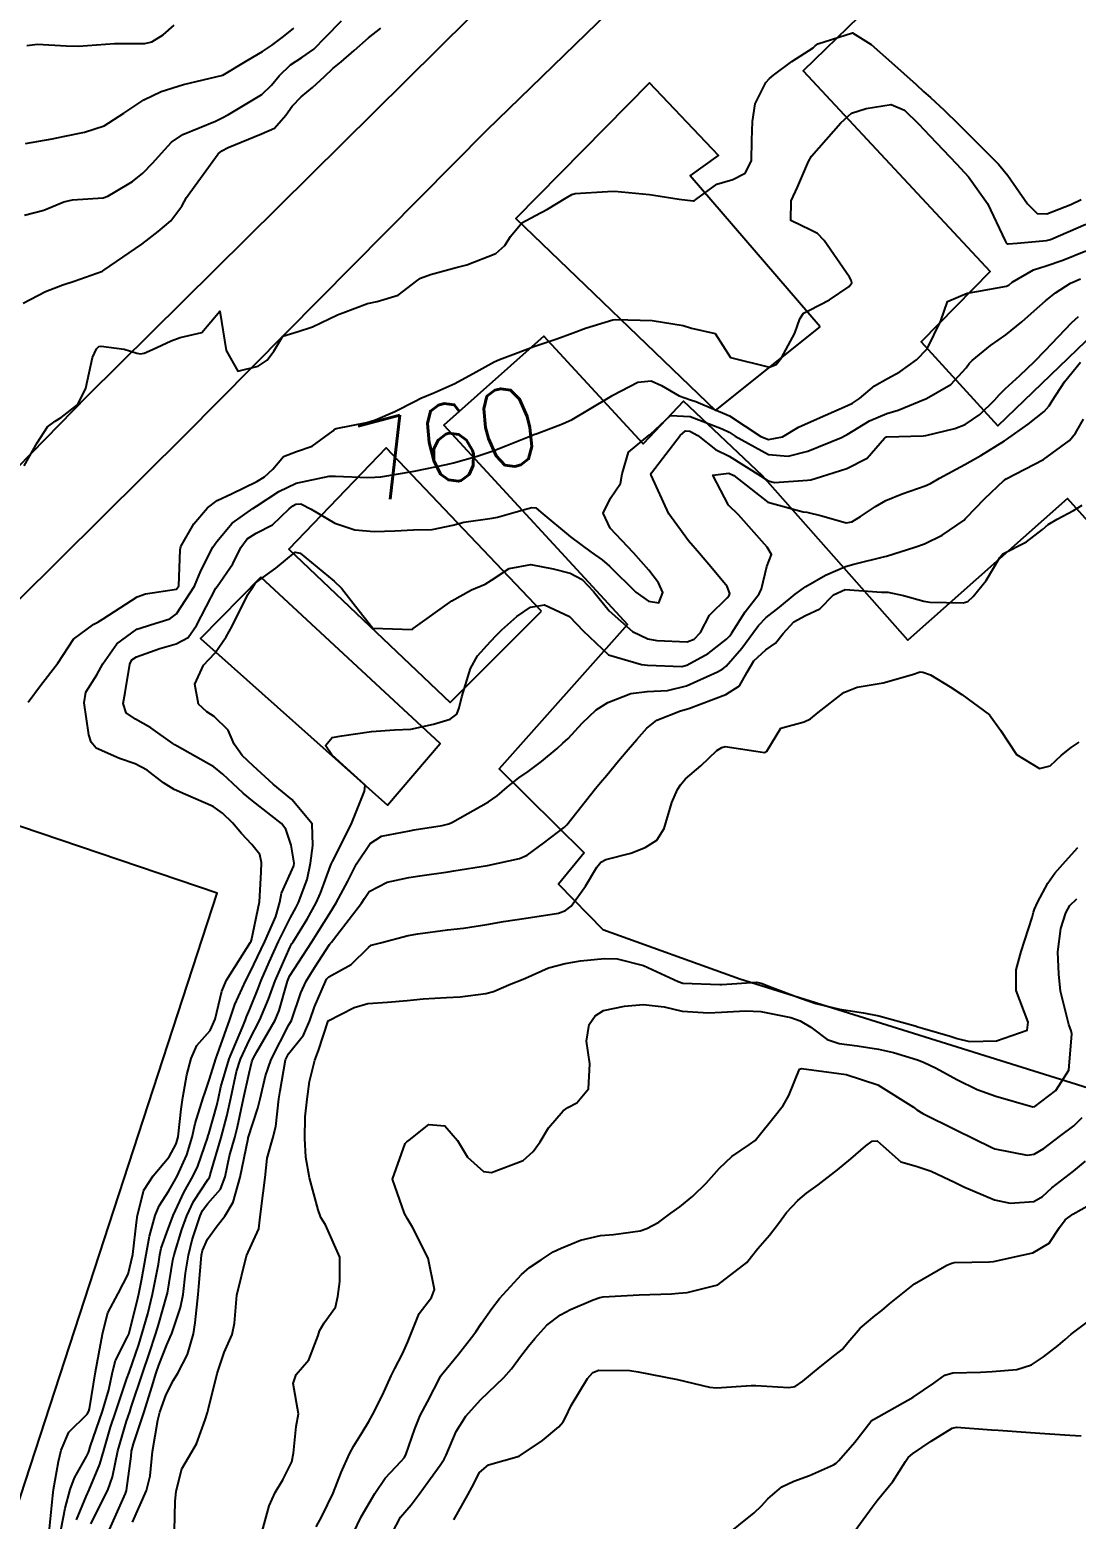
# Model space of a CAD drawing. Header units: metres. Extents: x 318500 to 325275, y 7408834 to 7428799.
# Drawn here: x 323982.5 to 324035.7, y 7420168.2 to 7420244 of the extents above; entities that cross this region are included whole.
import ezdxf
from ezdxf.enums import TextEntityAlignment as Align

# ---------------------------------------------------------------- set-up
doc = ezdxf.new("R2010")
doc.units = ezdxf.units.M
doc.header["$MEASUREMENT"] = 0
for name, color, linetype in [('Cemitério', 206, 'Continuous'), ('Cotas', 45, 'Continuous'), ('Curvas de Nivel 1m', 11, 'Continuous'), ('Curvas de Nivel 5m', 15, 'Continuous'), ('Edificações', 30, 'Continuous'), ('Vias Primárias', 230, 'Continuous')]:
    doc.layers.add(name, color=color, linetype=linetype)
doc.styles.add('Style-STANDARD', font='STANDARD.shx')

msp = doc.modelspace()

# ---------------------------------------------------------------- linework, layer by layer
at = {"layer": 'Cemitério'}
msp.add_lwpolyline([(323974.526, 7420146.416), (323992.042, 7420200.075), (323901.075, 7420230.882), (323879.8, 7420180.568), (323974.526, 7420146.416)], dxfattribs=at)
at = {"layer": 'Curvas de Nivel 1m', "flags": 128}
for points, elevation in [([(323982.231, 7420234.542), (323983.219, 7420234.796), (323984.242, 7420235.216), (323984.683, 7420235.324), (323986.245, 7420235.428), (323986.474, 7420235.509), (323986.858, 7420235.731), (323987.727, 7420236.248), (323988.264, 7420236.672), (323988.774, 7420237.203), (323989.2, 7420237.701), (323989.721, 7420238.26), (323990.289, 7420238.639), (323991.958, 7420239.326), (323992.298, 7420239.485), (323992.623, 7420239.655), (323994.316, 7420240.679), (323994.803, 7420241.145), (323995.201, 7420241.621), (323995.776, 7420242.178), (323996.344, 7420242.55), (323996.963, 7420242.989), (323997.543, 7420243.592), (323998.368, 7420244.426)], 756), ([(323982.174, 7420230.069), (323983.3, 7420230.662), (323984.188, 7420230.995), (323984.772, 7420231.18), (323986.199, 7420231.697), (323986.226, 7420231.713), (323986.27, 7420231.739), (323988.214, 7420233.074), (323988.572, 7420233.351), (323989.043, 7420233.702), (323989.676, 7420234.248), (323990.24, 7420234.998), (323990.486, 7420235.447), (323990.644, 7420235.684), (323991.331, 7420236.607), (323992.088, 7420237.663), (323992.282, 7420237.811), (323992.606, 7420237.978), (323994.29, 7420238.674), (323994.95, 7420238.967), (323995.533, 7420239.618), (323995.847, 7420240.075), (323996.314, 7420240.556), (323996.89, 7420241.033), (323997.493, 7420241.593), (323997.929, 7420241.993), (323998.341, 7420242.345), (323999.015, 7420242.905), (323999.746, 7420243.559), (324000.365, 7420244.055)], 757), ([(323982.229, 7420221.788), (323982.886, 7420222.974), (323983.409, 7420223.777), (323983.796, 7420224.071), (323984.097, 7420224.247), (323984.949, 7420224.916), (323985.361, 7420225.751), (323985.697, 7420227.308), (323985.907, 7420227.743), (323986.026, 7420227.858), (323986.142, 7420227.886), (323987.312, 7420227.722), (323987.956, 7420227.53), (323988.138, 7420227.494), (323988.321, 7420227.525), (323988.747, 7420227.704), (323989.695, 7420228.146), (323990.149, 7420228.318), (323991.256, 7420228.571), (323992.17, 7420229.66), (323992.49, 7420227.655), (323993.091, 7420226.607), (323994.132, 7420226.872), (323994.589, 7420227.172), (323994.92, 7420227.622), (323995.383, 7420228.387), (323996.155, 7420228.631), (323996.893, 7420228.865), (323998.168, 7420229.476), (323998.243, 7420229.505), (323998.436, 7420229.576), (323999.682, 7420230.053), (324000.179, 7420230.159), (324001.253, 7420230.47), (324002.195, 7420231.196), (324002.392, 7420231.332), (324002.896, 7420231.52), (324004.204, 7420231.879), (324004.737, 7420232.024), (324006.211, 7420232.584), (324006.68, 7420233.001), (324006.954, 7420233.463), (324007.533, 7420234.154), (324008.236, 7420234.523), (324008.843, 7420234.839), (324009.794, 7420235.427), (324010.079, 7420235.596), (324010.253, 7420235.634), (324011.904, 7420235.746), (324012.255, 7420235.753), (324014.031, 7420235.594), (324014.253, 7420235.56), (324015.536, 7420235.351), (324016.249, 7420235.27), (324016.31, 7420235.278), (324016.39, 7420235.338), (324017.465, 7420236.119), (324018.266, 7420236.348), (324018.906, 7420236.668), (324019.218, 7420237.301), (324019.243, 7420238.348), (324019.266, 7420239.3), (324019.413, 7420240.199), (324019.948, 7420241.294), (324020.134, 7420241.491), (324020.336, 7420241.666), (324021.273, 7420242.349), (324022.357, 7420243.053), (324022.47, 7420243.147), (324022.602, 7420243.256), (324024.366, 7420243.818), (324025.319, 7420243.22), (324026.346, 7420242.295), (324027.606, 7420241.191), (324027.977, 7420240.836), (324028.323, 7420240.526), (324029.031, 7420239.883), (324029.764, 7420239.158), (324030.302, 7420238.617), (324031.786, 7420237.135), (324032.271, 7420236.558), (324033.262, 7420235.115), (324033.759, 7420234.621), (324034.245, 7420234.606), (324035.473, 7420235.082), (324035.995, 7420235.333)], 758), ([(323982.351, 7420243.174), (323982.907, 7420243.229), (323984.351, 7420243.153), (323984.979, 7420243.132), (323986.353, 7420243.242), (323986.813, 7420243.273), (323988.353, 7420243.273), (323988.715, 7420243.346), (323989.296, 7420243.701), (323989.857, 7420244.203)], 754), ([(323982.427, 7420209.782), (323983.059, 7420210.626), (323983.93, 7420211.76), (323984.728, 7420212.979), (323985.764, 7420213.743), (323985.961, 7420213.843), (323986.243, 7420214.016), (323987.974, 7420215.139), (323988.398, 7420215.284), (323989.978, 7420215.525), (323990.09, 7420215.688), (323990.165, 7420217.53), (323990.191, 7420217.687), (323990.86, 7420218.845), (323991.544, 7420219.667), (323992.044, 7420220.039), (323992.768, 7420220.37), (323994.054, 7420220.999), (323994.447, 7420221.235), (323994.874, 7420221.622), (323995.416, 7420222.27), (323996.074, 7420222.528), (323996.879, 7420222.796), (323997.935, 7420223.582), (323998.015, 7420223.657), (323998.092, 7420223.693), (323999.658, 7420223.995), (324000.099, 7420224.14), (324001.08, 7420224.565), (324002.113, 7420225.09), (324002.403, 7420225.239), (324003.061, 7420225.516), (324004.125, 7420225.988), (324005.221, 7420226.574), (324006.136, 7420227.085), (324006.399, 7420227.206), (324007.077, 7420227.461), (324007.847, 7420227.75), (324008.146, 7420227.861), (324009.324, 7420228.261), (324010.157, 7420228.565), (324010.777, 7420228.795), (324012.168, 7420229.227), (324012.316, 7420229.241), (324014.167, 7420229.185), (324015.745, 7420228.928), (324016.165, 7420228.799), (324017.372, 7420228.532), (324018.15, 7420227.31), (324020.143, 7420226.818), (324020.486, 7420226.943), (324020.754, 7420227.281), (324021.434, 7420228.542), (324021.686, 7420229.267), (324021.875, 7420229.564), (324022.177, 7420229.714), (324023.186, 7420230.244), (324024.195, 7420230.914), (324024.324, 7420231.103), (324024.29, 7420231.229), (324024.202, 7420231.385), (324022.919, 7420233.25), (324022.585, 7420233.606), (324022.235, 7420233.781), (324021.23, 7420234.27), (324021.249, 7420235.275), (324021.56, 7420235.971), (324022.12, 7420237.262), (324022.283, 7420237.534), (324023.77, 7420239.238), (324024.315, 7420239.725), (324025.058, 7420239.963), (324026.32, 7420240.171), (324027.001, 7420239.884), (324027.712, 7420239.189), (324028.301, 7420238.571), (324029.653, 7420237.159), (324030.27, 7420236.488), (324031.221, 7420235.14), (324032.13, 7420233.232), (324032.179, 7420233.131), (324032.229, 7420233.085), (324032.275, 7420233.084), (324032.742, 7420233.122), (324034.231, 7420233.248), (324034.44, 7420233.305), (324036.24, 7420234.085)], 759), ([(323984.106, 7420167.752), (323984.315, 7420168.796), (323984.566, 7420169.748), (323984.78, 7420170.345), (323985.395, 7420171.432), (323985.497, 7420171.64), (323985.527, 7420171.738), (323985.578, 7420171.913), (323986.199, 7420173.728), (323986.53, 7420174.812), (323986.718, 7420175.721), (323986.87, 7420176.308), (323987.477, 7420177.513), (323987.538, 7420177.651), (323987.555, 7420177.709), (323987.95, 7420179.257), (323988.055, 7420179.702), (323988.196, 7420180.379), (323988.424, 7420181.697), (323988.602, 7420182.637), (323988.892, 7420183.69), (323989.088, 7420184.167), (323989.579, 7420184.93), (323989.856, 7420185.407), (323989.996, 7420185.676), (323990.501, 7420186.771), (323990.77, 7420187.668), (323990.928, 7420188.359), (323991.328, 7420189.663), (323991.41, 7420189.895), (323991.649, 7420190.607), (323991.976, 7420191.655), (323992.142, 7420192.128), (323992.683, 7420193.645), (323992.938, 7420194.405), (323993.506, 7420195.633), (323993.724, 7420196.049), (323994.47, 7420197.619), (323995.024, 7420198.876), (323995.219, 7420199.608), (323995.313, 7420200.07), (323995.793, 7420201.114), (323995.941, 7420201.456), (323995.959, 7420201.598), (323995.809, 7420202.507), (323995.538, 7420203.325), (323995.314, 7420203.608), (323993.837, 7420204.771), (323993.364, 7420205.158), (323992.832, 7420205.645), (323992.329, 7420206.125), (323991.863, 7420206.494), (323990.007, 7420207.55), (323989.879, 7420207.615), (323989.839, 7420207.64), (323989.782, 7420207.681), (323988.665, 7420208.48), (323987.892, 7420208.909), (323987.411, 7420209.233), (323987.26, 7420209.72), (323987.356, 7420210.271), (323987.591, 7420211.715), (323987.706, 7420211.941), (323987.936, 7420212.09), (323989.129, 7420212.512), (323989.946, 7420212.742), (323990.567, 7420213.064), (323990.988, 7420213.675), (323991.979, 7420215.578), (323992.035, 7420215.659), (323992.831, 7420216.814), (323993.243, 7420217.642), (323993.56, 7420218.093), (323994.021, 7420218.377), (323994.853, 7420218.796), (323995.704, 7420219.613), (323995.884, 7420219.769), (323996.042, 7420219.847), (323996.301, 7420219.864), (323996.824, 7420219.598), (323998.029, 7420218.875), (323999.045, 7420218.545), (324000.024, 7420218.451), (324001.07, 7420218.493), (324002.025, 7420218.546), (324002.984, 7420218.557), (324004.029, 7420218.778), (324004.587, 7420218.936), (324006.035, 7420219.143), (324006.308, 7420219.195), (324007.256, 7420219.458), (324007.866, 7420219.627), (324008.042, 7420219.674), (324008.256, 7420219.661), (324008.512, 7420219.443), (324010.022, 7420218.191), (324011.073, 7420217.404), (324011.622, 7420217.011), (324012.003, 7420216.689), (324013.346, 7420215.376), (324013.983, 7420214.912), (324014.509, 7420214.835), (324014.716, 7420215.359), (324014.488, 7420215.856), (324014.001, 7420216.489), (324013.219, 7420217.378), (324012.029, 7420218.626), (324011.679, 7420219.395), (324012.051, 7420220.147), (324012.555, 7420220.892), (324012.644, 7420221.384), (324012.973, 7420222.489), (324014.039, 7420223.371), (324014.072, 7420223.389), (324014.091, 7420223.413), (324015.1, 7420224.36), (324016.104, 7420224.3), (324017.737, 7420223.673), (324018.093, 7420223.509), (324018.397, 7420223.307), (324020.081, 7420222.378), (324021.091, 7420222.286), (324022.083, 7420222.544), (324023.794, 7420223.234), (324023.99, 7420223.333), (324024.092, 7420223.392), (324025.23, 7420224.092), (324026.109, 7420224.459), (324026.687, 7420224.625), (324028.04, 7420225.181), (324028.094, 7420225.206), (324028.121, 7420225.224), (324029.362, 7420225.931), (324030.145, 7420226.784), (324030.299, 7420226.997), (324030.443, 7420227.147), (324031.377, 7420227.918), (324032.163, 7420228.465), (324032.981, 7420229.118), (324033.608, 7420229.679), (324034.186, 7420230.191), (324034.689, 7420230.596), (324035.46, 7420231.081), (324035.965, 7420231.312)], 761), ([(323984.888, 7420168.211), (323985.367, 7420169.4), (323985.532, 7420169.738), (323986.073, 7420171.047), (323986.267, 7420171.727), (323986.617, 7420172.922), (323986.89, 7420173.718), (323987.447, 7420175.393), (323987.557, 7420175.708), (323988.048, 7420177.125), (323988.23, 7420177.699), (323988.505, 7420178.685), (323988.751, 7420179.691), (323989.047, 7420181.209), (323989.124, 7420181.686), (323989.198, 7420182.022), (323989.55, 7420183.001), (323989.732, 7420183.504), (323989.795, 7420183.678), (323990.362, 7420184.889), (323990.805, 7420185.668), (323991.063, 7420186.198), (323991.561, 7420187.66), (323991.573, 7420187.698), (323991.613, 7420187.828), (323992.015, 7420189.274), (323992.107, 7420189.653), (323992.229, 7420190.231), (323992.652, 7420191.645), (323993.348, 7420193.299), (323993.482, 7420193.633), (323993.536, 7420193.789), (323993.698, 7420194.169), (323994.119, 7420195.219), (323994.274, 7420195.622), (323994.681, 7420196.563), (323995.167, 7420197.609), (323995.762, 7420198.831), (323996.038, 7420199.326), (323996.176, 7420199.596), (323996.618, 7420200.761), (323996.791, 7420201.59), (323996.908, 7420202.49), (323996.871, 7420203.589), (323995.838, 7420204.825), (323994.89, 7420205.62), (323993.864, 7420206.545), (323993.307, 7420207.074), (323992.911, 7420207.645), (323992.592, 7420208.354), (323991.894, 7420209.054), (323991.518, 7420209.286), (323991.097, 7420209.672), (323990.899, 7420210.691), (323991.345, 7420211.669), (323991.64, 7420211.959), (323991.939, 7420212.288), (323992.496, 7420213.108), (323992.808, 7420213.647), (323993.593, 7420215.252), (323993.855, 7420215.632), (323993.9, 7420215.713), (323993.983, 7420215.841), (323995.026, 7420216.588), (323996.007, 7420217.406), (323996.259, 7420217.353), (323997.985, 7420215.929), (323998.358, 7420215.574), (323999.078, 7420214.67), (323999.96, 7420213.55), (324001.959, 7420213.481), (324001.985, 7420213.504), (324002.01, 7420213.529), (324003.974, 7420214.934), (324004.981, 7420215.485), (324005.679, 7420215.781), (324005.988, 7420215.98), (324006.889, 7420216.574), (324008.003, 7420216.783), (324009.137, 7420216.568), (324009.999, 7420216.334), (324010.608, 7420216.023), (324011.19, 7420215.402), (324011.976, 7420214.424), (324013.17, 7420213.378), (324013.954, 7420213.003), (324014.405, 7420212.911), (324015.953, 7420212.852), (324016.313, 7420212.976), (324016.628, 7420213.33), (324017.091, 7420214.205), (324017.987, 7420215.093), (324018.09, 7420215.208), (324018.124, 7420215.309), (324017.993, 7420215.659), (324017.246, 7420216.565), (324016.58, 7420217.331), (324016.02, 7420217.975), (324015.011, 7420219.355), (324014.112, 7420221.327), (324014.11, 7420221.369), (324014.143, 7420221.441), (324015.595, 7420223.347), (324015.861, 7420223.576), (324016.093, 7420223.559), (324016.489, 7420223.334), (324017.388, 7420222.625), (324018.08, 7420222.288), (324019.681, 7420221.294), (324020.066, 7420221.028), (324020.4, 7420220.95), (324022.067, 7420221.062), (324022.239, 7420221.086), (324022.788, 7420221.249), (324024.074, 7420221.654), (324025.106, 7420222.193), (324025.987, 7420223.211), (324026.041, 7420223.26), (324026.091, 7420223.273), (324027.955, 7420223.319), (324028.092, 7420223.332), (324029.566, 7420223.69), (324030.101, 7420223.904), (324030.837, 7420224.414), (324031.58, 7420225.135), (324031.835, 7420225.423), (324032.129, 7420225.709), (324032.876, 7420226.382), (324033.622, 7420227.108), (324034.156, 7420227.654), (324035.513, 7420229.08), (324035.856, 7420229.393)], 762), ([(323985.619, 7420168.002), (323986.482, 7420169.723), (323986.708, 7420170.392), (323986.991, 7420171.716), (323987.423, 7420173.226), (323987.591, 7420173.708), (323987.668, 7420173.942), (323988.251, 7420175.698), (323988.56, 7420176.597), (323988.922, 7420177.688), (323989.052, 7420178.121), (323989.499, 7420179.68), (323989.511, 7420179.733), (323989.792, 7420181.412), (323989.855, 7420181.677), (323990.249, 7420182.974), (323990.492, 7420183.671), (323990.839, 7420184.4), (323991.588, 7420185.534), (323991.642, 7420185.606), (323991.66, 7420185.659), (323991.683, 7420185.751), (323992.247, 7420187.65), (323992.537, 7420188.736), (323992.742, 7420189.643), (323993.03, 7420191.009), (323993.224, 7420191.637), (323993.68, 7420192.617), (323994.21, 7420193.622), (323994.647, 7420194.675), (323994.987, 7420195.611), (323995.746, 7420197.336), (323995.843, 7420197.505), (323995.902, 7420197.598), (323996.613, 7420198.74), (323997.084, 7420199.587), (323997.292, 7420200.07), (323997.798, 7420201.468), (323997.834, 7420201.545), (323997.848, 7420201.579), (323997.905, 7420201.682), (323998.853, 7420203.565), (323999.543, 7420205.252), (323999.563, 7420205.554), (323997.873, 7420207.109), (323997.545, 7420207.585), (323997.884, 7420207.992), (323998.387, 7420208.074), (323999.887, 7420208.295), (324001.057, 7420208.37), (324001.889, 7420208.414), (324003.051, 7420208.667), (324003.901, 7420208.924), (324004.224, 7420209.176), (324004.347, 7420209.493), (324004.478, 7420210.054), (324004.929, 7420211.485), (324005.288, 7420212.131), (324005.951, 7420212.872), (324006.243, 7420213.18), (324006.52, 7420213.464), (324007.289, 7420214.135), (324007.978, 7420214.618), (324008.695, 7420214.724), (324009.971, 7420214.142), (324010.664, 7420213.409), (324011.942, 7420212.18), (324013.62, 7420211.688), (324013.934, 7420211.667), (324015.679, 7420211.598), (324015.935, 7420211.661), (324017.014, 7420212.254), (324017.955, 7420212.977), (324018.116, 7420213.15), (324018.225, 7420213.307), (324018.904, 7420214.373), (324019.606, 7420215.294), (324019.738, 7420215.547), (324020.004, 7420216.673), (324020.232, 7420217.287), (324020.016, 7420217.664), (324018.556, 7420219.305), (324018.047, 7420219.802), (324017.254, 7420221.322), (324018.071, 7420221.423), (324018.327, 7420221.307), (324020.05, 7420219.944), (324021.844, 7420219.462), (324022.043, 7420219.443), (324022.8, 7420219.249), (324024.035, 7420218.898), (324024.319, 7420218.943), (324024.774, 7420219.223), (324025.531, 7420219.732), (324026.052, 7420220.029), (324026.88, 7420220.375), (324028.064, 7420220.775), (324028.336, 7420220.906), (324028.789, 7420221.169), (324030.077, 7420221.86), (324030.895, 7420222.329), (324032.089, 7420223.067), (324032.188, 7420223.129), (324033.299, 7420223.915), (324034.112, 7420224.564), (324034.369, 7420224.844), (324034.525, 7420225.094), (324035.153, 7420226.067), (324035.956, 7420227.073)], 763), ([(323986.564, 7420167.722), (323987.368, 7420169.553), (323987.42, 7420169.709), (323987.657, 7420171.445), (323987.686, 7420171.706), (323987.778, 7420172.077), (323988.326, 7420173.697), (323988.713, 7420174.961), (323988.94, 7420175.688), (323989.071, 7420176.071), (323989.471, 7420177.105), (323989.655, 7420177.501), (323989.736, 7420177.677), (323990.171, 7420179.002), (323990.303, 7420179.672), (323990.435, 7420180.757), (323990.575, 7420181.67), (323990.771, 7420182.438), (323991.17, 7420183.664), (323991.294, 7420183.933), (323991.569, 7420184.284), (323992.213, 7420185.018), (323992.438, 7420185.647), (323992.671, 7420186.714), (323992.933, 7420187.64), (323993.07, 7420188.186), (323993.376, 7420189.634), (323993.659, 7420190.918), (323993.805, 7420191.491), (323993.855, 7420191.627), (323994.052, 7420192.003), (323994.988, 7420193.611), (323995.195, 7420194.11), (323995.613, 7420195.602), (323995.724, 7420195.85), (323996.42, 7420196.913), (323996.854, 7420197.589), (323997.195, 7420198.146), (323997.765, 7420199.055), (323998.091, 7420199.575), (323998.679, 7420200.674), (323999.123, 7420201.56), (323999.816, 7420202.589), (324000.402, 7420202.964), (324001.826, 7420203.24), (324002.068, 7420203.284), (324003.492, 7420203.505), (324003.831, 7420203.594), (324004.011, 7420203.676), (324005.842, 7420204.712), (324006.287, 7420205.024), (324006.794, 7420205.461), (324007.382, 7420205.93), (324007.862, 7420206.264), (324008.547, 7420206.763), (324009.33, 7420207.428), (324009.62, 7420207.688), (324009.888, 7420207.929), (324010.602, 7420208.707), (324011.317, 7420209.399), (324011.914, 7420209.769), (324013.082, 7420210.214), (324013.92, 7420210.326), (324014.944, 7420210.379), (324015.923, 7420210.604), (324017.499, 7420211.316), (324017.769, 7420211.476), (324017.935, 7420211.617), (324018.724, 7420212.527), (324019.295, 7420213.297), (324019.575, 7420213.685), (324019.972, 7420214.079), (324020.642, 7420214.618), (324021.448, 7420215.268), (324021.994, 7420215.667), (324022.985, 7420216.231), (324024.004, 7420216.673), (324024.436, 7420216.795), (324026.01, 7420217.187), (324026.088, 7420217.209), (324027.54, 7420217.664), (324028.02, 7420217.835), (324028.928, 7420218.264), (324030.038, 7420219.034), (324030.094, 7420219.095), (324030.137, 7420219.149), (324031.077, 7420220.117), (324032.069, 7420221.061), (324032.109, 7420221.09), (324032.184, 7420221.128), (324034.08, 7420222.124), (324035.4, 7420223.08), (324035.714, 7420223.457), (324036.106, 7420224.163)], 764), ([(323989.863, 7420167.675), (323989.904, 7420169.135), (323989.954, 7420169.674), (323990.248, 7420170.81), (323990.755, 7420171.666), (323990.993, 7420172.077), (323991.424, 7420173.29), (323991.543, 7420173.658), (323991.58, 7420173.806), (323992.045, 7420175.651), (323992.393, 7420176.719), (323992.801, 7420177.64), (323992.923, 7420178.204), (323993.037, 7420179.637), (323993.53, 7420181.63), (323994.167, 7420183.004), (323994.234, 7420183.62), (323994.373, 7420184.823), (323994.474, 7420185.617), (323994.583, 7420186.598), (323994.878, 7420187.611), (323995.022, 7420188.206), (323995.182, 7420189.607), (323995.236, 7420190.017), (323995.521, 7420191.602), (323995.673, 7420191.909), (323996.43, 7420192.845), (323996.762, 7420193.589), (323996.999, 7420194.288), (323997.545, 7420195.582), (323997.606, 7420195.697), (323997.723, 7420195.811), (323998.856, 7420196.441), (323999.746, 7420197.316), (323999.877, 7420197.419), (324000.35, 7420197.541), (324001.754, 7420197.91), (324002.246, 7420198.006), (324003.757, 7420198.201), (324004.568, 7420198.298), (324005.76, 7420198.481), (324006.599, 7420198.625), (324007.764, 7420198.806), (324009.398, 7420199.058), (324009.768, 7420199.187), (324010.056, 7420199.416), (324010.772, 7420200.419), (324011.357, 7420201.397), (324011.554, 7420201.644), (324011.806, 7420201.78), (324013.09, 7420202.098), (324013.815, 7420202.385), (324014.409, 7420202.773), (324014.772, 7420203.356), (324015.176, 7420204.683), (324015.465, 7420205.346), (324015.611, 7420205.586), (324015.858, 7420205.881), (324016.653, 7420206.544), (324017.463, 7420207.316), (324017.72, 7420207.475), (324017.883, 7420207.519), (324019.442, 7420207.294), (324019.879, 7420207.223), (324020.007, 7420207.288), (324020.717, 7420208.459), (324021.903, 7420208.775), (324022.223, 7420208.938), (324022.606, 7420209.25), (324023.92, 7420210.269), (324024.599, 7420210.548), (324025.926, 7420210.761), (324027.417, 7420211.188), (324027.799, 7420211.315), (324027.932, 7420211.304), (324028.33, 7420211.174), (324029.326, 7420210.561), (324029.92, 7420210.171), (324031.324, 7420209.136), (324031.898, 7420208.35), (324032.702, 7420207.118), (324033.87, 7420206.401), (324034.418, 7420206.545), (324035.002, 7420207.083), (324035.483, 7420207.479), (324035.89, 7420207.743)], 766), ([(323994.337, 7420167.615), (323994.679, 7420168.926), (323994.996, 7420169.606), (323995.38, 7420170.251), (323995.83, 7420171.159), (323995.917, 7420171.595), (323996.062, 7420172.952), (323996.184, 7420173.592), (323995.906, 7420175.135), (323996.061, 7420175.594), (323996.707, 7420176.341), (323997.183, 7420177.583), (323997.242, 7420177.824), (323997.49, 7420178.233), (323998.053, 7420179.02), (323998.175, 7420179.57), (323998.275, 7420180.326), (323998.274, 7420181.569), (323997.554, 7420183.206), (323997.318, 7420183.582), (323997.186, 7420183.964), (323996.739, 7420185.589), (323996.544, 7420186.647), (323996.493, 7420187.591), (323996.522, 7420188.696), (323996.61, 7420189.59), (323996.742, 7420190.501), (323997.004, 7420191.587), (323997.19, 7420192.07), (323997.679, 7420193.58), (323999.002, 7420194.259), (323999.704, 7420194.468), (324000.705, 7420194.535), (324001.706, 7420194.619), (324002.515, 7420194.705), (324003.709, 7420194.76), (324004.398, 7420194.801), (324005.712, 7420194.968), (324006.102, 7420195.076), (324007.001, 7420195.457), (324007.518, 7420195.658), (324007.724, 7420195.747), (324008.894, 7420196.271), (324009.736, 7420196.493), (324010.524, 7420196.623), (324011.74, 7420196.748), (324012.393, 7420196.731), (324013.735, 7420196.393), (324015.492, 7420195.575), (324015.722, 7420195.492), (324017.604, 7420195.429), (324017.722, 7420195.432), (324019.473, 7420195.543), (324019.723, 7420195.497), (324020.274, 7420195.282), (324021.712, 7420194.734), (324022.5, 7420194.456), (324023.704, 7420194.173), (324024.927, 7420193.992), (324025.699, 7420193.835), (324027.549, 7420193.326), (324027.691, 7420193.279), (324028.04, 7420193.175), (324029.336, 7420192.805), (324029.685, 7420192.687), (324030.306, 7420192.522), (324031.684, 7420192.563), (324033.246, 7420193.107), (324033.293, 7420193.509), (324032.685, 7420195.116), (324032.684, 7420196.167), (324032.945, 7420197.112), (324033.498, 7420198.834), (324033.567, 7420199.103), (324033.616, 7420199.259), (324033.778, 7420199.602), (324034.299, 7420200.586), (324034.656, 7420201.087), (324035.189, 7420201.7), (324035.82, 7420202.391)], 767), ([(323997.083, 7420167.852), (323997.358, 7420168.373), (323997.935, 7420169.572), (323998.342, 7420170.609), (323998.772, 7420171.559), (323998.996, 7420171.966), (323999.416, 7420172.65), (323999.76, 7420173.21), (323999.94, 7420173.542), (324000.448, 7420174.543), (324000.897, 7420175.528), (324001.083, 7420175.898), (324001.467, 7420176.641), (324001.741, 7420177.253), (324001.84, 7420177.516), (324002.316, 7420178.694), (324002.935, 7420179.506), (324003.102, 7420179.916), (324002.776, 7420181.508), (324001.985, 7420183.084), (324001.725, 7420183.518), (324001.564, 7420183.776), (324000.951, 7420185.53), (324001.608, 7420187.344), (324001.696, 7420187.433), (324001.814, 7420187.518), (324002.815, 7420188.315), (324003.621, 7420188.239), (324004.269, 7420187.49), (324004.775, 7420186.656), (324005.595, 7420185.923), (324006, 7420185.87), (324007.6, 7420186.482), (324008.112, 7420186.928), (324008.48, 7420187.431), (324008.904, 7420188.144), (324009.634, 7420189.011), (324009.875, 7420189.178), (324010.329, 7420189.41), (324010.934, 7420190.117), (324010.994, 7420191.4), (324010.826, 7420192.547), (324010.959, 7420193.401), (324011.262, 7420193.831), (324011.701, 7420194.108), (324012.766, 7420194.318), (324013.706, 7420194.408), (324014.774, 7420194.284), (324015.701, 7420194.068), (324017.037, 7420193.983), (324017.701, 7420194.027), (324018.914, 7420194.086), (324019.701, 7420194.05), (324021.223, 7420193.742), (324021.695, 7420193.573), (324022.242, 7420193.252), (324023.075, 7420192.631), (324023.682, 7420192.433), (324024.598, 7420192.304), (324025.679, 7420192.144), (324026.451, 7420191.972), (324027.674, 7420191.592), (324027.977, 7420191.48), (324028.616, 7420191.166), (324029.662, 7420190.592), (324030.699, 7420190.095), (324031.649, 7420189.747), (324033.543, 7420189.2), (324033.642, 7420189.224), (324034.702, 7420190.036), (324035.359, 7420191.075), (324035.526, 7420192.91), (324035.487, 7420193.073), (324035.371, 7420193.399), (324034.94, 7420195.082), (324034.858, 7420195.958), (324034.802, 7420197.084), (324034.959, 7420198.279), (324035.219, 7420199.078), (324035.411, 7420199.44), (324035.781, 7420199.782)], 768), ([(323998.976, 7420167.556), (323999.358, 7420168.364), (324000.056, 7420169.54), (324000.579, 7420170.335), (324001.395, 7420171.192), (324001.554, 7420171.362), (324001.639, 7420171.518), (324002.09, 7420172.844), (324002.37, 7420173.511), (324002.732, 7420174.212), (324003.404, 7420175.5), (324003.418, 7420175.533), (324003.451, 7420175.575), (324004.319, 7420176.635), (324004.985, 7420177.477), (324005.196, 7420177.763), (324005.491, 7420178.206), (324006.008, 7420178.957), (324006.408, 7420179.457), (324007.522, 7420180.687), (324007.93, 7420181.032), (324008.517, 7420181.43), (324009.133, 7420181.827), (324009.539, 7420182.027), (324010.517, 7420182.433), (324011.549, 7420182.659), (324012.209, 7420182.721), (324013.553, 7420182.908), (324013.899, 7420183.013), (324014.513, 7420183.35), (324015.115, 7420183.796), (324015.572, 7420184.121), (324016.243, 7420184.667), (324016.909, 7420185.32), (324017.598, 7420186.083), (324018.227, 7420186.681), (324019.119, 7420187.295), (324019.406, 7420187.499), (324019.617, 7420187.754), (324020.3, 7420188.609), (324020.834, 7420189.272), (324021.13, 7420189.785), (324021.668, 7420191.13), (324021.769, 7420191.158), (324023.665, 7420190.908), (324024.038, 7420190.853), (324025.657, 7420190.327), (324027.461, 7420189.183), (324027.638, 7420189.05), (324027.942, 7420188.868), (324029.623, 7420188.032), (324031.444, 7420187.132), (324031.609, 7420187.071), (324033.25, 7420186.749), (324033.607, 7420186.796), (324034.099, 7420187.093), (324034.955, 7420187.745), (324035.628, 7420188.248), (324036.043, 7420188.657)], 769), ([(324004.074, 7420168.207), (324004.794, 7420169.479), (324004.993, 7420169.859), (324005.387, 7420170.613), (324005.849, 7420171.007), (324007.4, 7420171.44), (324008.591, 7420172.249), (324009.423, 7420172.944), (324009.648, 7420173.195), (324009.754, 7420173.415), (324010.047, 7420174.021), (324010.884, 7420175.398), (324011.155, 7420175.694), (324011.456, 7420175.814), (324013.027, 7420175.796), (324013.456, 7420175.738), (324015.45, 7420175.34), (324017.089, 7420174.958), (324017.446, 7420174.924), (324019.203, 7420175.039), (324019.448, 7420175.043), (324021.123, 7420174.939), (324021.447, 7420174.991), (324021.839, 7420175.254), (324022.721, 7420175.981), (324023.47, 7420176.585), (324023.828, 7420176.872), (324024.116, 7420177.22), (324024.745, 7420177.957), (324025.501, 7420178.578), (324025.857, 7420178.853), (324026.243, 7420179.199), (324027.52, 7420180.214), (324029.16, 7420181.156), (324029.421, 7420181.263), (324029.532, 7420181.285), (324031.338, 7420181.327), (324031.533, 7420181.35), (324032.987, 7420181.66), (324033.54, 7420181.783), (324034.368, 7420182.267), (324034.894, 7420183.08), (324035.177, 7420183.465), (324035.57, 7420183.753), (324036.42, 7420184.218)], 771), ([(324017.794, 7420167.303), (324019.363, 7420168.564), (324019.726, 7420168.917), (324020.048, 7420169.273), (324020.758, 7420169.887), (324021.384, 7420170.178), (324022.18, 7420170.456), (324023.397, 7420171.003), (324023.53, 7420171.096), (324023.669, 7420171.226), (324024.478, 7420172.15), (324025.302, 7420173.202), (324025.431, 7420173.313), (324025.706, 7420173.47), (324027.443, 7420174.438), (324028.505, 7420175.164), (324029.05, 7420175.562), (324029.458, 7420175.677), (324030.872, 7420175.723), (324031.459, 7420175.754), (324032.717, 7420175.856), (324033.465, 7420176.094), (324034.072, 7420176.49), (324034.827, 7420177.08), (324035.177, 7420177.382), (324035.489, 7420177.652), (324036.3, 7420178.26)], 772), ([(324024.168, 7420167.218), (324025.367, 7420168.859), (324025.507, 7420169.06), (324025.616, 7420169.198), (324026.417, 7420170.157), (324027.052, 7420171.183), (324027.199, 7420171.386), (324027.406, 7420171.56), (324028.366, 7420172.216), (324029.426, 7420172.866), (324029.656, 7420172.917), (324031.425, 7420172.791), (324031.775, 7420172.766), (324033.423, 7420172.653), (324033.895, 7420172.62), (324035.422, 7420172.511), (324036.002, 7420172.483)], 773)]:
    msp.add_lwpolyline(points, dxfattribs=dict(at, elevation=elevation))
at = {"layer": 'Curvas de Nivel 5m', "flags": 128}
for points, elevation in [([(323982.284, 7420238.184), (323983.644, 7420238.418), (323984.288, 7420238.549), (323985.29, 7420238.755), (323986.293, 7420239.081), (323987.283, 7420239.725), (323988.311, 7420240.413), (323989.184, 7420240.834), (323990.322, 7420241.177), (323992.33, 7420241.66), (323993.572, 7420242.411), (323994.348, 7420242.856), (323994.809, 7420243.17), (323995.415, 7420243.619), (323995.939, 7420244.04)], 755), ([(323983.507, 7420167.758), (323983.678, 7420169.445), (323983.72, 7420169.757), (323983.969, 7420171.176), (323984.109, 7420171.753), (323984.497, 7420172.666), (323985.428, 7420173.585), (323985.512, 7420173.739), (323985.541, 7420173.848), (323985.855, 7420175.734), (323986.099, 7420177.102), (323986.229, 7420177.729), (323986.485, 7420178.735), (323986.999, 7420179.718), (323987.52, 7420180.701), (323987.741, 7420181.707), (323987.936, 7420183.323), (323987.99, 7420183.704), (323988.315, 7420184.963), (323988.776, 7420185.692), (323989.6, 7420186.669), (323989.958, 7420187.325), (323990.048, 7420187.676), (323990.212, 7420189.094), (323990.293, 7420189.673), (323990.497, 7420190.826), (323990.709, 7420191.67), (323991.011, 7420192.325), (323991.681, 7420193.091), (323991.933, 7420193.656), (323992.282, 7420195.081), (323992.521, 7420195.648), (323993.739, 7420197.575), (323993.768, 7420197.63), (323993.787, 7420197.676), (323994.185, 7420199.624), (323994.276, 7420201.139), (323994.301, 7420201.622), (323994.212, 7420202.031), (323993.809, 7420202.548), (323993.283, 7420203.106), (323992.818, 7420203.645), (323992.313, 7420204.138), (323991.832, 7420204.476), (323990.422, 7420205.093), (323989.845, 7420205.34), (323989.313, 7420205.688), (323988.476, 7420206.318), (323987.864, 7420206.654), (323987.068, 7420206.922), (323985.876, 7420207.444), (323985.625, 7420207.743), (323985.514, 7420208.113), (323985.271, 7420209.746), (323985.361, 7420210.293), (323985.921, 7420211.172), (323986.129, 7420211.535), (323986.223, 7420211.736), (323986.931, 7420212.74), (323987.957, 7420213.49), (323988.115, 7420213.551), (323988.591, 7420213.704), (323989.633, 7420214.023), (323989.966, 7420214.266), (323990.88, 7420215.676), (323991.2, 7420216.464), (323991.817, 7420217.663), (323991.897, 7420217.776), (323992.014, 7420217.944), (323992.8, 7420218.877), (323993.856, 7420219.633), (323994.041, 7420219.744), (323995.173, 7420220.494), (323996.053, 7420220.923), (323997.743, 7420221.271), (323998.057, 7420221.277), (323999.711, 7420221.21), (324000.057, 7420221.212), (324000.363, 7420221.241), (324002.06, 7420221.53), (324003.712, 7420221.859), (324004.067, 7420221.952), (324005.262, 7420222.293), (324006.076, 7420222.567), (324006.724, 7420222.82), (324008.089, 7420223.362), (324008.15, 7420223.388), (324008.317, 7420223.447), (324009.6, 7420223.925), (324010.101, 7420224.159), (324010.889, 7420224.628), (324012.119, 7420225.356), (324012.141, 7420225.368), (324012.175, 7420225.389), (324013.447, 7420226.056), (324014.127, 7420226.112), (324014.641, 7420225.875), (324015.549, 7420225.349), (324016.117, 7420225.152), (324016.383, 7420225.069), (324018.105, 7420224.331), (324019.693, 7420223.294), (324020.088, 7420223.139), (324020.799, 7420223.279), (324021.611, 7420223.754), (324022.101, 7420223.985), (324022.981, 7420224.373), (324024.115, 7420224.87), (324024.359, 7420224.985), (324024.724, 7420225.224), (324025.487, 7420225.859), (324026.135, 7420226.237), (324026.767, 7420226.574), (324027.623, 7420227.188), (324028.156, 7420227.746), (324028.847, 7420229.17), (324029.2, 7420230.149), (324030.191, 7420230.572), (324030.682, 7420230.656), (324032.197, 7420230.929), (324032.329, 7420230.998), (324032.489, 7420231.126), (324033.564, 7420231.755), (324034.213, 7420231.973), (324035.056, 7420232.249), (324036.225, 7420232.729)], 760), ([(323987.738, 7420168.089), (323988.442, 7420169.694), (323988.627, 7420170.446), (323988.755, 7420171.69), (323989.019, 7420173.281), (323989.122, 7420173.685), (323989.439, 7420174.586), (323989.811, 7420175.312), (323990.045, 7420175.674), (323990.526, 7420176.607), (323990.828, 7420177.667), (323990.921, 7420178.233), (323991.069, 7420179.664), (323991.102, 7420180.077), (323991.247, 7420181.663), (323991.296, 7420181.9), (323991.542, 7420182.471), (323992.044, 7420183.162), (323992.425, 7420183.647), (323992.846, 7420184.365), (323993.216, 7420185.636), (323993.61, 7420187.59), (323993.622, 7420187.63), (323994.115, 7420189.141), (323994.234, 7420189.621), (323994.499, 7420190.776), (323994.78, 7420191.613), (323995.688, 7420193.373), (323995.775, 7420193.513), (323995.817, 7420193.599), (323996.295, 7420195.011), (323996.567, 7420195.592), (323997.007, 7420196.311), (323997.748, 7420197.462), (323997.802, 7420197.526), (323997.85, 7420197.578), (323998.119, 7420197.94), (323999.378, 7420199.556), (323999.529, 7420199.798), (323999.779, 7420200.159), (324000.695, 7420200.633), (324001.79, 7420200.871), (324002.355, 7420200.958), (324003.795, 7420201.161), (324004.085, 7420201.206), (324005.8, 7420201.47), (324007.428, 7420201.831), (324007.808, 7420202.008), (324008.636, 7420202.62), (324009.713, 7420203.422), (324009.831, 7420203.54), (324011.29, 7420205.398), (324011.547, 7420205.702), (324011.86, 7420206.071), (324012.462, 7420206.793), (324012.953, 7420207.379), (324013.383, 7420207.879), (324013.896, 7420208.453), (324014.405, 7420208.86), (324015.605, 7420209.345), (324015.911, 7420209.426), (324016.035, 7420209.462), (324017.919, 7420210.169), (324018.618, 7420210.608), (324018.999, 7420211.299), (324019.348, 7420211.887), (324019.947, 7420212.442), (324020.448, 7420212.787), (324020.828, 7420213.277), (324021.376, 7420213.861), (324021.974, 7420214.189), (324022.702, 7420214.526), (324023.397, 7420215.239), (324023.993, 7420215.502), (324025.833, 7420215.37), (324025.992, 7420215.367), (324026.163, 7420215.379), (324026.949, 7420215.196), (324027.986, 7420214.909), (324028.298, 7420214.863), (324029.985, 7420214.832), (324030.231, 7420214.903), (324030.501, 7420215.145), (324031.167, 7420215.97), (324031.862, 7420217.131), (324031.916, 7420217.226), (324032.013, 7420217.319), (324033.205, 7420217.93), (324034.032, 7420218.557), (324034.32, 7420218.812), (324034.768, 7420219.089), (324035.596, 7420219.528), (324036.051, 7420219.792)], 765), ([(324000.934, 7420167.526), (324001.358, 7420168.342), (324001.911, 7420168.968), (324002.322, 7420169.51), (324002.762, 7420170.124), (324003.392, 7420170.997), (324003.593, 7420171.301), (324003.686, 7420171.496), (324004.205, 7420172.702), (324004.692, 7420173.481), (324005.438, 7420174.318), (324006.623, 7420175.452), (324007.011, 7420175.893), (324007.466, 7420176.512), (324007.873, 7420177.037), (324008.192, 7420177.433), (324008.817, 7420178.1), (324009.498, 7420178.628), (324010.016, 7420178.899), (324011.175, 7420179.395), (324011.511, 7420179.521), (324011.675, 7420179.551), (324013.513, 7420179.648), (324015.16, 7420179.697), (324015.514, 7420179.726), (324015.949, 7420179.768), (324017.518, 7420180.153), (324018.987, 7420181.288), (324019.226, 7420181.593), (324019.541, 7420182.012), (324020.147, 7420182.678), (324020.594, 7420183.27), (324021.001, 7420183.836), (324021.578, 7420184.438), (324022.027, 7420184.81), (324022.606, 7420185.245), (324023.598, 7420186.008), (324024.27, 7420186.557), (324025.032, 7420187.216), (324025.363, 7420187.463), (324025.614, 7420187.474), (324025.917, 7420187.205), (324026.821, 7420186.41), (324027.6, 7420186.191), (324028.368, 7420185.939), (324029.592, 7420185.357), (324030.019, 7420185.146), (324031.58, 7420184.477), (324032.387, 7420184.309), (324033.579, 7420184.389), (324034.021, 7420184.655), (324034.506, 7420185.086), (324035.599, 7420185.94), (324036.223, 7420186.444)], 770)]:
    msp.add_lwpolyline(points, dxfattribs=dict(at, elevation=elevation))
at = {"layer": 'Edificações'}
for points in [[(324042.502, 7420234.173), (324045.966, 7420237.393), (324028.349, 7420255.578), (324020.981, 7420248.173), (324024.686, 7420244.617), (324021.847, 7420241.878), (324031.372, 7420231.671), (324027.861, 7420228.102), (324031.758, 7420223.824), (324042.502, 7420234.173)], [(324022.718, 7420228.855), (324016.109, 7420236.54), (324017.539, 7420237.575), (324014.038, 7420241.27), (324007.232, 7420234.373), (324017.398, 7420224.605), (324022.718, 7420228.855)], [(324037.167, 7420189.915), (324040.524, 7420186.531), (324046.736, 7420194.209), (324041.969, 7420198.622), (324048.388, 7420205.584), (324035.298, 7420220.139), (324027.175, 7420212.926), (324019.79, 7420221.295), (324015.771, 7420225.076), (324013.716, 7420222.922), (324008.651, 7420228.382), (324003.577, 7420223.864), (324012.909, 7420213.724), (324006.39, 7420206.398), (324010.708, 7420202.124), (324009.404, 7420200.521), (324011.66, 7420198.217), (324018.63, 7420195.712), (324037.167, 7420189.915)], [(324008.533, 7420214.406), (324000.632, 7420222.707), (323995.687, 7420217.564), (324003.894, 7420209.772), (324008.533, 7420214.406)], [(323994.256, 7420216.129), (323991.197, 7420213.023), (324000.712, 7420204.545), (324003.381, 7420207.676), (323994.256, 7420216.129)]]:
    msp.add_lwpolyline(points, close=True, dxfattribs=at)
at = {"layer": 'Vias Primárias'}
for points in [[(323415.833, 7419583.302), (323419.047, 7419572.746), (323421.03, 7419562.086), (323421.351, 7419557.374), (323421.618, 7419546.016), (323420.655, 7419534.774), (323419.854, 7419529.552), (323419.495, 7419524.986, 0.238184), (323422.135, 7419522.665), (323425.333, 7419521.775), (323439.384, 7419519.04), (323447.038, 7419517.341, 0.392019), (323449.506, 7419518.783), (323449.894, 7419520.081), (323454.112, 7419536.783), (323456.933, 7419548.508), (323462.14, 7419572.405), (323463.204, 7419579.599, 0.075507), (323463.151, 7419593.445, 0), (323461.926, 7419601.304, 0.173993), (323443.828, 7419629.608, 0.279998), (323404.325, 7419640.182, 0.277838)], [(323958.451, 7420335.136), (323941.374, 7420330.109), (323938.065, 7420329.267, 0.31465), (323934.651, 7420325.309, 0.066989), (323934.92, 7420316.776, 0), (323936.242, 7420308.849), (323937.652, 7420304.582), (323941.581, 7420294.73, -0.266748), (323939.281, 7420278.615, 0), (323933.27, 7420270.921), (323925.552, 7420264.916), (323916.831, 7420257.269), (323908.786, 7420249.716), (323903.442, 7420244.43, 0.13903), (323898.134, 7420235.039), (323896.106, 7420227.945), (323893.312, 7420219.103), (323890.673, 7420210.164), (323887.449, 7420200.861), (323884.01, 7420191.678), (323880.203, 7420182.68), (323875.814, 7420174.941), (323874.488, 7420171.036), (323869.884, 7420161.124)], [(323715.644, 7420145.548, 0), (323709.04, 7420132.939)], [(323840.737, 7420005.613, 0), (323839.679, 7420000.995, -0.226003)], [(323831.088, 7420001.787, 0), (323833.844, 7420008.443, 0.220888)], [(324088.173, 7420268.461), (324082.879, 7420285.835), (324080.102, 7420294.45, 0.316703), (324075.774, 7420297.71), (324069.956, 7420298.348, 0.233807), (324063.357, 7420295.938), (324051.352, 7420284.23), (324036.148, 7420268.887), (324020.378, 7420253.046), (324005.747, 7420238.843), (323990.407, 7420223.367), (323977.622, 7420210.718), (323972.569, 7420212.206), (323985.435, 7420225.362), (324006.542, 7420246.239), (324025.357, 7420266.049), (324042.043, 7420282.513), (324058.273, 7420298.894), (324069.406, 7420310.717), (324071.668, 7420313.673, 0.186381), (324072.96, 7420318.092), (324071.156, 7420323.715), (324069.74, 7420328.89), (324064.849, 7420342.149, 0.276527)]]:
    msp.add_lwpolyline(points, format="xyb", dxfattribs=at)

# ---------------------------------------------------------------- texts
at = {"layer": 'Cotas', "style": 'Style-STANDARD'}
msp.add_text('760', height=4, rotation=14.7002, dxfattribs=at).set_placement((324003.801, 7420222.95, 760), align=Align.MIDDLE_CENTER)

doc.saveas('drawing.dxf')
